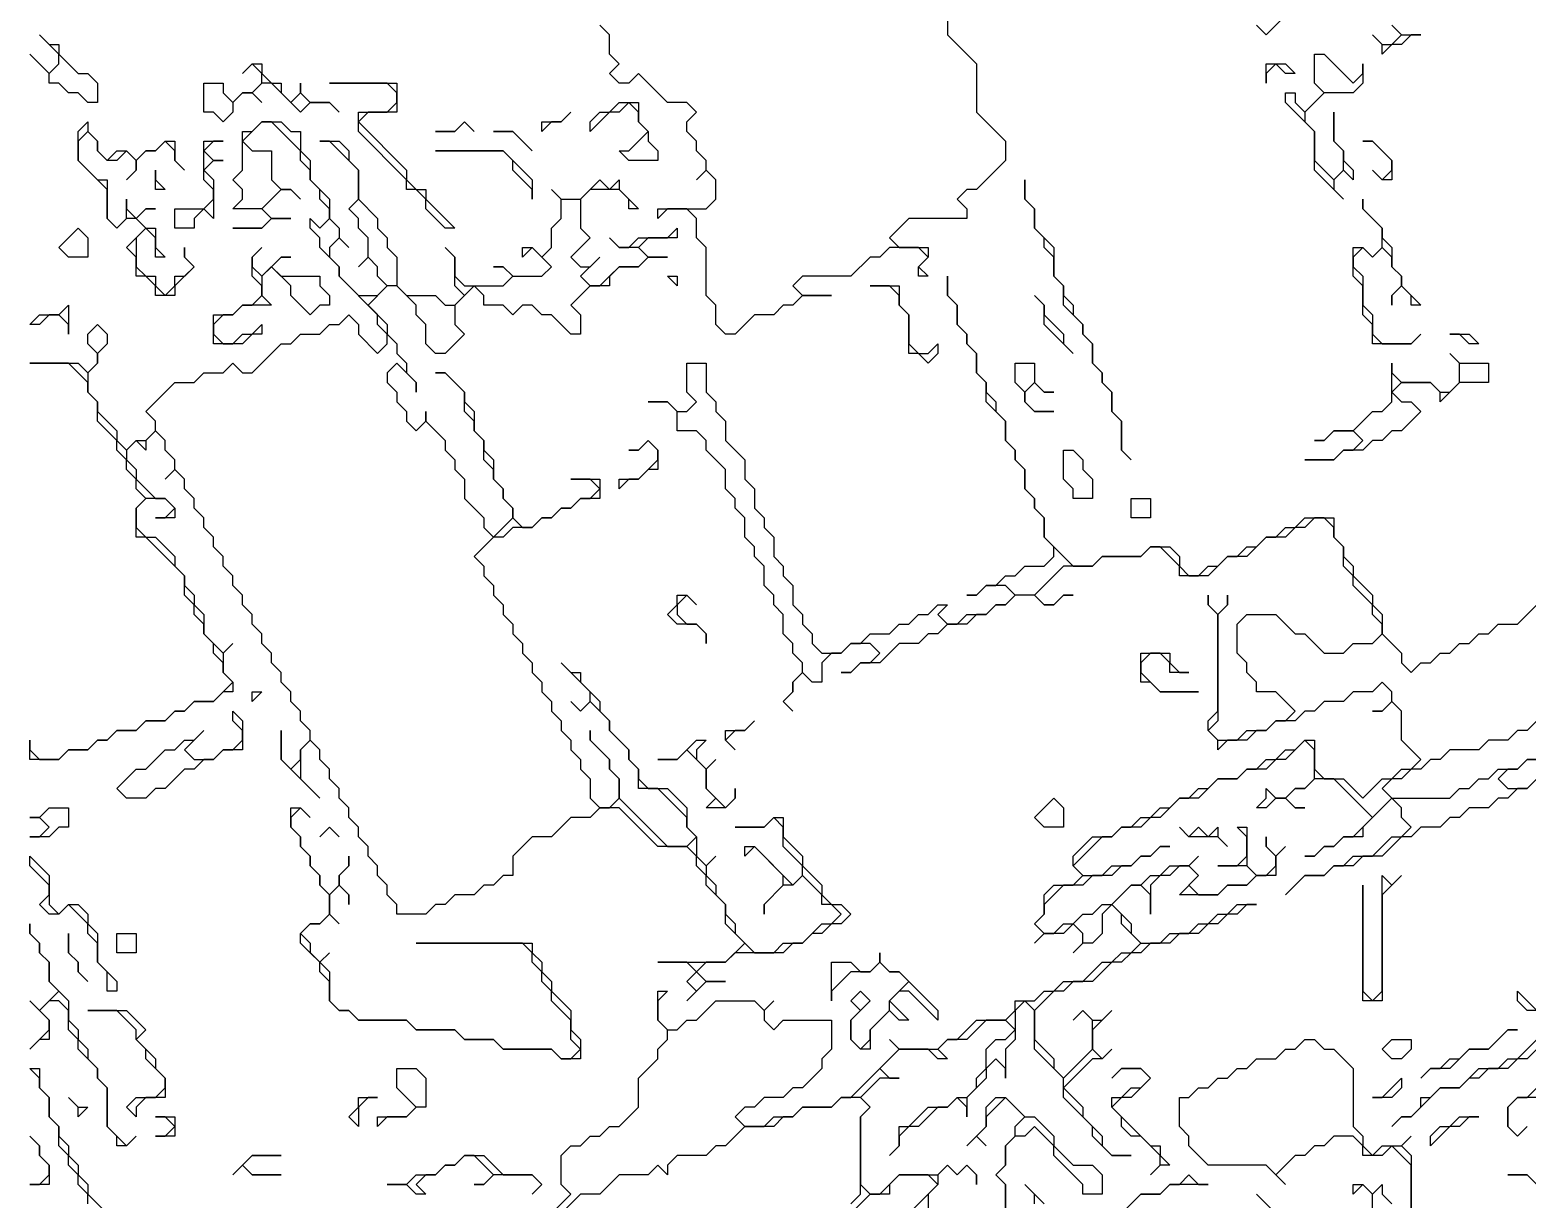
# Model space of a CAD drawing. Header units: metres. Extents: x 0 to 96.9, y 0 to 54.3.
# Drawn here: x 0 to 15.5, y 14.45 to 26.55 of the extents above; entities that cross this region are included whole.
import ezdxf

# ---------------------------------------------------------------- set-up
doc = ezdxf.new("R2010")
doc.units = ezdxf.units.M

msp = doc.modelspace()

# ---------------------------------------------------------------- linework, layer by layer
for points in [[(9.5, 26.7), (9.5, 26.5), (9.8, 26.2), (9.8, 25.7), (10.1, 25.4), (10.1, 25.2), (9.8, 24.9), (9.7, 24.9), (9.6, 24.8), (9.7, 24.7), (9.7, 24.6), (9.1, 24.6), (8.9, 24.4), (9, 24.3), (9.3, 24.3), (9.3, 24.2), (9.2, 24.1), (9.3, 24), (9.2, 24), (9.2, 24.1), (9.3, 24.2), (9.2, 24.3), (8.9, 24.3), (8.8, 24.2), (8.7, 24.2), (8.5, 24), (8, 24), (7.9, 23.9), (8, 23.8), (8.3, 23.8), (8, 23.8), (7.9, 23.7), (7.8, 23.7), (7.7, 23.6), (7.5, 23.6), (7.3, 23.4), (7.2, 23.4), (7.1, 23.5), (7.1, 23.7), (7, 23.8), (7, 24.3), (6.9, 24.4), (6.9, 24.6), (6.8, 24.7), (6.6, 24.7), (6.5, 24.6), (6.5, 24.7), (7, 24.7), (7.1, 24.8), (7.1, 25), (7, 25.1), (6.9, 25), (7, 25.1), (7, 25.2), (6.9, 25.3), (6.9, 25.4), (6.8, 25.5), (6.8, 25.6), (6.9, 25.7), (6.8, 25.8), (6.6, 25.8), (6.3, 26.1), (6.2, 26), (6.1, 26), (6, 26.1), (6.1, 26.2), (6, 26.3), (6, 26.5), (5.9, 26.6)], [(13, 26.7), (12.8, 26.5), (12.7, 26.6)], [(5.4, 14.3), (5.6, 14.5), (5.5, 14.6), (5.5, 14.9), (5.6, 15), (5.7, 15), (5.8, 15.1), (5.9, 15.1), (6, 15.2), (6.1, 15.2), (6.3, 15.4), (6.3, 15.7), (6.5, 15.9), (6.5, 16), (6.6, 16.1), (6.6, 16.2), (6.5, 16.3), (6.5, 16.6), (6.6, 16.6), (6.5, 16.5), (6.5, 16.3), (6.6, 16.2), (6.7, 16.2), (6.8, 16.3), (6.9, 16.3), (7.1, 16.5), (7.5, 16.5), (7.6, 16.4), (7.7, 16.5), (7.6, 16.4), (7.6, 16.3), (7.7, 16.2), (7.8, 16.3), (8.3, 16.3), (8.3, 16), (8.2, 15.9), (8.2, 15.8), (8, 15.6), (7.9, 15.6), (7.8, 15.5), (7.6, 15.5), (7.5, 15.4), (7.4, 15.4), (7.3, 15.3), (7.4, 15.2), (7.6, 15.2), (7.7, 15.3), (7.9, 15.3), (8, 15.4), (8.3, 15.4), (8.4, 15.5), (8.5, 15.5), (9, 16), (8.9, 16.1), (9, 16), (9.4, 16), (9.5, 16.1), (9.6, 16.1), (9.8, 16.3), (10.1, 16.3), (10.2, 16.4), (10.2, 16.5), (10.4, 16.5), (10.5, 16.6), (10.6, 16.6), (10.7, 16.7), (10.9, 16.7), (11.1, 16.9), (11.2, 16.9), (11.3, 17), (11.4, 17), (11.5, 17.1), (11.3, 17.3), (11.3, 17.4), (11.2, 17.5), (11.1, 17.4), (11.1, 17.2), (11, 17.1), (10.9, 17.1), (10.8, 17), (10.9, 17.1), (10.9, 17.2), (10.8, 17.3), (10.7, 17.2), (10.5, 17.2), (10.4, 17.1), (10.5, 17.2), (10.4, 17.3), (10.5, 17.4), (10.5, 17.6), (10.6, 17.7), (10.8, 17.7), (10.9, 17.8), (10.8, 17.9), (10.8, 18), (11, 18.2), (11.2, 18.2), (11.3, 18.3), (11.4, 18.3), (11.5, 18.4), (11.6, 18.4), (11.7, 18.5), (11.8, 18.5), (11.9, 18.6), (12, 18.6), (12.1, 18.7), (12.2, 18.7), (12.3, 18.8), (12.5, 18.8), (12.6, 18.9), (12.7, 18.9), (12.8, 19), (12.9, 19), (13, 19.1), (13.1, 19.1), (13.2, 19.2), (13.3, 19.2), (13.3, 18.9), (13.4, 18.8), (13.6, 18.8), (13.8, 18.6), (14, 18.8), (14.1, 18.8), (14.2, 18.9), (14.3, 18.9), (14.4, 19), (14.2, 19.2), (14.2, 19.5), (14.1, 19.6), (14, 19.5), (13.9, 19.5), (14, 19.5), (14.1, 19.6), (14.1, 19.7), (14, 19.8), (13.9, 19.7), (13.7, 19.7), (13.6, 19.6), (13.4, 19.6), (13.3, 19.5), (13.2, 19.5), (13.1, 19.4), (12.9, 19.4), (12.8, 19.3), (12.7, 19.3), (12.6, 19.2), (12.4, 19.2), (12.3, 19.1), (12.3, 19.2), (12.2, 19.3), (12.2, 19.4), (12.3, 19.5), (12.3, 20.5), (12.2, 20.6), (12.2, 20.7), (12.2, 20.6), (12.3, 20.5), (12.4, 20.6), (12.4, 20.7), (12.4, 20.6), (12.3, 20.5), (12.3, 19.4), (12.2, 19.3), (12.3, 19.2), (12.5, 19.2), (12.6, 19.3), (12.8, 19.3), (12.9, 19.4), (13, 19.4), (13.1, 19.5), (12.9, 19.7), (12.7, 19.7), (12.7, 19.8), (12.6, 19.9), (12.6, 20), (12.5, 20.1), (12.5, 20.4), (12.6, 20.5), (12.9, 20.5), (13.1, 20.3), (13.2, 20.3), (13.4, 20.1), (13.6, 20.1), (13.7, 20.2), (13.9, 20.2), (14, 20.3), (14, 20.4), (13.9, 20.5), (13.9, 20.6), (13.7, 20.8), (13.7, 20.9), (13.6, 21), (13.6, 21.2), (13.5, 21.3), (13.5, 21.4), (13.4, 21.5), (13.3, 21.5), (13.2, 21.4), (13.1, 21.4), (13, 21.3), (12.8, 21.3), (12.6, 21.1), (12.4, 21.1), (12.2, 20.9), (11.9, 20.9), (11.9, 21), (11.7, 21.2), (11.6, 21.2), (11.5, 21.1), (11.1, 21.1), (11, 21), (10.7, 21), (10.4, 20.7), (10.5, 20.6), (10.6, 20.6), (10.7, 20.7), (10.8, 20.7), (10.7, 20.7), (10.6, 20.6), (10.5, 20.6), (10.4, 20.7), (10.2, 20.7), (10.1, 20.6), (10, 20.6), (9.9, 20.5), (9.8, 20.5), (9.7, 20.4), (9.5, 20.4), (9.4, 20.3), (9.3, 20.3), (9.2, 20.2), (9, 20.2), (8.8, 20), (8.6, 20), (8.5, 19.9), (8.4, 19.9), (8.5, 19.9), (8.6, 20), (8.7, 20), (8.8, 20.1), (8.7, 20.2), (8.5, 20.2), (8.4, 20.1), (8.3, 20.1), (8.2, 20), (8.2, 19.8), (8.1, 19.8), (8, 19.9), (7.9, 19.8), (7.9, 19.7), (7.8, 19.6), (7.9, 19.5), (7.8, 19.6), (7.9, 19.7), (7.9, 19.8), (8, 19.9), (8, 20), (7.9, 20.1), (7.9, 20.2), (7.8, 20.3), (7.8, 20.5), (7.7, 20.6), (7.7, 20.7), (7.6, 20.8), (7.6, 21), (7.5, 21.1), (7.5, 21.2), (7.4, 21.3), (7.4, 21.5), (7.3, 21.6), (7.3, 21.7), (7.2, 21.8), (7.2, 22), (7, 22.2), (7, 22.3), (6.9, 22.4), (6.7, 22.4), (6.7, 22.6), (6.6, 22.7), (6.4, 22.7), (6.6, 22.7), (6.7, 22.6), (6.8, 22.6), (6.9, 22.7), (6.8, 22.8), (6.8, 23.1), (7, 23.1), (7, 22.8), (7.1, 22.7), (7.1, 22.6), (7.2, 22.5), (7.2, 22.3), (7.4, 22.1), (7.4, 21.9), (7.5, 21.8), (7.5, 21.6), (7.6, 21.5), (7.6, 21.4), (7.7, 21.3), (7.7, 21.1), (7.8, 21), (7.8, 20.9), (7.9, 20.8), (7.9, 20.6), (8, 20.5), (8, 20.4), (8.1, 20.3), (8.1, 20.2), (8.2, 20.1), (8.4, 20.1), (8.5, 20.2), (8.6, 20.2), (8.7, 20.3), (8.9, 20.3), (9, 20.4), (9.1, 20.4), (9.2, 20.5), (9.3, 20.5), (9.4, 20.6), (9.5, 20.6), (9.4, 20.5), (9.5, 20.4), (9.6, 20.4), (9.7, 20.5), (9.9, 20.5), (10, 20.6), (10.1, 20.6), (10.2, 20.7), (10.1, 20.8), (9.9, 20.8), (9.8, 20.7), (9.7, 20.7), (9.8, 20.7), (9.9, 20.8), (10, 20.8), (10.1, 20.9), (10.2, 20.9), (10.3, 21), (10.5, 21), (10.6, 21.1), (10.6, 21.2), (10.5, 21.3), (10.5, 21.5), (10.4, 21.6), (10.4, 21.7), (10.3, 21.8), (10.3, 22), (10.2, 22.1), (10.2, 22.2), (10.1, 22.3), (10.1, 22.5), (9.9, 22.7), (9.9, 22.9), (9.8, 23), (9.8, 23.2), (9.7, 23.3), (9.7, 23.4), (9.6, 23.5), (9.6, 23.7), (9.5, 23.8), (9.5, 24), (9.5, 23.8), (9.6, 23.7), (9.6, 23.5), (9.7, 23.4), (9.7, 23.3), (9.8, 23.2), (9.8, 23), (9.9, 22.9), (9.9, 22.8), (10, 22.7), (10, 22.6), (10.1, 22.5), (10.1, 22.3), (10.2, 22.2), (10.2, 22.1), (10.3, 22), (10.3, 21.8), (10.4, 21.7), (10.4, 21.6), (10.5, 21.5), (10.5, 21.3), (10.8, 21), (11, 21), (11.1, 21.1), (11.5, 21.1), (11.6, 21.2), (11.8, 21.2), (11.9, 21.1), (11.9, 21), (12, 20.9), (12.1, 20.9), (12.2, 21), (12.3, 21), (12.4, 21.1), (12.5, 21.1), (12.6, 21.2), (12.7, 21.2), (12.8, 21.3), (12.9, 21.3), (13, 21.4), (13.1, 21.4), (13.2, 21.5), (13.5, 21.5), (13.5, 21.3), (13.6, 21.2), (13.6, 21.1), (13.7, 21), (13.7, 20.9), (13.9, 20.7), (13.9, 20.6), (14, 20.5), (14, 20.3), (14.2, 20.1), (14.2, 20), (14.3, 19.9), (14.4, 20), (14.5, 20), (14.6, 20.1), (14.7, 20.1), (14.8, 20.2), (14.9, 20.2), (15, 20.3), (15.1, 20.3), (15.2, 20.4), (15.4, 20.4), (15.6, 20.6)], [(15.6, 19.4), (15.5, 19.3), (15.4, 19.3), (15.3, 19.2), (15.1, 19.2), (15, 19.1), (14.7, 19.1), (14.6, 19), (14.5, 19), (14.4, 18.9), (14.3, 18.9), (14.2, 18.8), (14.1, 18.8), (14, 18.7), (14.1, 18.6), (14.7, 18.6), (14.8, 18.7), (14.9, 18.7), (15, 18.8), (15.1, 18.8), (15.2, 18.9), (15.4, 18.9), (15.5, 19), (15.6, 19)], [(15.6, 18.8), (15.5, 18.7), (15.4, 18.7), (15.3, 18.6), (15.2, 18.6), (15.1, 18.5), (14.9, 18.5), (14.8, 18.4), (14.7, 18.4), (14.6, 18.3), (14.4, 18.3), (14.3, 18.2), (14.2, 18.2), (14, 18), (13.8, 18), (13.7, 17.9), (13.5, 17.9), (13.4, 17.8), (13.2, 17.8), (13, 17.6), (13.2, 17.8), (13.4, 17.8), (13.5, 17.9), (13.6, 17.9), (13.7, 18), (13.9, 18), (14.1, 18.2), (14.2, 18.2), (14.3, 18.3), (14.2, 18.4), (14.2, 18.5), (14.1, 18.6), (13.8, 18.3), (13.8, 18.2), (13.6, 18.2), (13.5, 18.1), (13.4, 18.1), (13.3, 18), (13.2, 18), (13.3, 18), (13.4, 18.1), (13.5, 18.1), (13.6, 18.2), (13.7, 18.2), (13.9, 18.4), (13.5, 18.8), (13.3, 18.8), (13.2, 18.7), (13.1, 18.7), (13, 18.6), (13.1, 18.5), (13.2, 18.5), (13.1, 18.5), (13, 18.6), (12.9, 18.6), (12.8, 18.5), (12.7, 18.5), (12.8, 18.6), (12.8, 18.7), (12.9, 18.6), (13, 18.6), (13.1, 18.7), (13.2, 18.7), (13.3, 18.8), (13.3, 19.1), (13.2, 19.2), (13, 19), (12.9, 19), (12.8, 18.9), (12.6, 18.9), (12.5, 18.8), (12.3, 18.8), (12.1, 18.6), (11.9, 18.6), (11.7, 18.4), (11.6, 18.4), (11.5, 18.3), (11.3, 18.3), (11.2, 18.2), (11.1, 18.2), (10.8, 17.9), (10.9, 17.8), (11.1, 17.8), (11.2, 17.9), (11.4, 17.9), (11.5, 18), (11.6, 18), (11.7, 18.1), (11.8, 18.1), (11.7, 18.1), (11.6, 18), (11.5, 18), (11.4, 17.9), (11.3, 17.9), (11.2, 17.8), (11, 17.8), (10.9, 17.7), (10.7, 17.7), (10.5, 17.5), (10.5, 17.4), (10.4, 17.3), (10.5, 17.2), (10.6, 17.2), (10.7, 17.3), (10.8, 17.3), (10.9, 17.4), (11, 17.4), (11.1, 17.5), (11.2, 17.5), (11.4, 17.7), (11.5, 17.7), (11.6, 17.8), (11.7, 17.8), (11.8, 17.9), (12, 17.9), (12.1, 18), (12, 17.9), (12.1, 17.8), (12, 17.7), (12.1, 17.6), (12.3, 17.6), (12.4, 17.7), (12.6, 17.7), (12.7, 17.8), (12.6, 17.9), (12.3, 17.9), (12.5, 17.9), (12.6, 18), (12.6, 18.2), (12.5, 18.3), (12.6, 18.3), (12.6, 17.9), (12.7, 17.8), (12.8, 17.8), (12.9, 17.9), (12.9, 18), (12.8, 18.1), (12.8, 18.2), (12.8, 18.1), (12.9, 18), (13, 18.1), (12.9, 18), (12.9, 17.8), (12.7, 17.8), (12.6, 17.7), (12.4, 17.7), (12.3, 17.6), (11.9, 17.6), (12.1, 17.8), (12, 17.9), (11.9, 17.9), (11.8, 17.8), (11.7, 17.8), (11.6, 17.7), (11.6, 17.4), (11.6, 17.6), (11.5, 17.7), (11.4, 17.7), (11.2, 17.5), (11.4, 17.3), (11.4, 17.2), (11.5, 17.1), (11.7, 17.1), (11.8, 17.2), (12, 17.2), (12.1, 17.3), (12.2, 17.3), (12.3, 17.4), (12.4, 17.4), (12.5, 17.5), (12.7, 17.5), (12.6, 17.5), (12.5, 17.4), (12.4, 17.4), (12.3, 17.3), (12.2, 17.3), (12.1, 17.2), (11.9, 17.2), (11.8, 17.1), (11.6, 17.1), (11.5, 17), (11.4, 17), (11.3, 16.9), (11.2, 16.9), (11, 16.7), (10.8, 16.7), (10.7, 16.6), (10.6, 16.6), (10.4, 16.4), (10.4, 16.1), (10.6, 15.9), (10.6, 15.8), (10.7, 15.7), (11, 16), (11, 16.3), (10.9, 16.4), (10.8, 16.3), (10.9, 16.4), (11, 16.3), (11.1, 16.3), (11.2, 16.4), (11, 16.2), (11, 16), (11.1, 15.9), (11.2, 16), (11.1, 15.9), (11, 15.9), (10.7, 15.6), (10.9, 15.4), (10.9, 15.3), (11.1, 15.1), (11.1, 15), (11.2, 14.9), (11.4, 14.9), (11.2, 14.9), (11, 15.1), (11, 15.2), (10.7, 15.5), (10.7, 15.7), (10.4, 16), (10.4, 16.4), (10.3, 16.5), (10.2, 16.4), (10.2, 16.1), (10.1, 16), (10.1, 15.7), (10.1, 15.8), (10, 15.9), (9.9, 15.8), (9.9, 15.7), (9.7, 15.5), (9.7, 15.3), (9.7, 15.4), (9.6, 15.5), (9.5, 15.4), (9.4, 15.4), (9.2, 15.2), (9.1, 15.2), (9, 15.1), (9, 15), (8.9, 14.9), (9, 15), (9, 15.2), (9.1, 15.2), (9.3, 15.4), (9.5, 15.4), (9.6, 15.5), (9.7, 15.5), (9.8, 15.6), (9.8, 15.7), (9.9, 15.8), (9.9, 16), (10, 16.1), (10.1, 16.1), (10.2, 16.2), (10.1, 16.3), (9.9, 16.3), (9.7, 16.1), (9.5, 16.1), (9.4, 16), (9.5, 15.9), (9.4, 15.9), (9.3, 16), (9, 16), (8.8, 15.8), (8.9, 15.7), (9, 15.7), (8.8, 15.7), (8.6, 15.5), (8.7, 15.4), (8.6, 15.3), (8.6, 14.6), (8.7, 14.5), (8.8, 14.5), (9, 14.7), (9.4, 14.7), (9.5, 14.8), (9.6, 14.7), (9.7, 14.8), (9.8, 14.7), (9.8, 14.6), (9.8, 14.7), (9.7, 14.8), (9.6, 14.7), (9.5, 14.8), (9.4, 14.7), (9.4, 14.6), (9.3, 14.5), (9.3, 14.3)], [(15.6, 19), (15.5, 19), (15.4, 18.9), (15.3, 18.9), (15.2, 18.8), (15.3, 18.7), (15.5, 18.7), (15.6, 18.8)], [(15.6, 16.4), (15.5, 16.4), (15.4, 16.5), (15.4, 16.6), (15.7, 16.3)], [(14.3, 14.3), (14.3, 14.8), (14.1, 15), (14, 14.9), (13.8, 14.9), (13.8, 15), (13.7, 15.1), (13.5, 15.1), (13.4, 15), (13.3, 15), (13.2, 14.9), (13.1, 14.9), (12.9, 14.7), (13, 14.6), (12.8, 14.8), (12.2, 14.8), (12, 15), (12, 15.1), (11.9, 15.2), (11.9, 15.5), (12, 15.5), (12.1, 15.6), (12.2, 15.6), (12.3, 15.7), (12.4, 15.7), (12.5, 15.8), (12.6, 15.8), (12.7, 15.9), (12.9, 15.9), (13, 16), (13.1, 16), (13.2, 16.1), (13.3, 16.1), (13.4, 16), (13.5, 16), (13.7, 15.8), (13.7, 15.2), (13.8, 15.1), (13.8, 15), (13.9, 14.9), (14, 15), (14.2, 15), (14.3, 15.1), (14.2, 15), (14.3, 14.9), (14.3, 14.3)], [(15.6, 16), (15.5, 15.9), (15.4, 15.9), (15.3, 15.8), (15.1, 15.8), (15, 15.7), (14.9, 15.7), (14.8, 15.6), (14.6, 15.6), (14.3, 15.3), (14.2, 15.3), (14.1, 15.2), (14.2, 15.3), (14.3, 15.3), (14.4, 15.4), (14.4, 15.5), (14.5, 15.5), (14.6, 15.6), (14.8, 15.6), (15, 15.8), (15.2, 15.8), (15.3, 15.9), (15.4, 15.9), (15.6, 16.1)], [(0.6, 14.4), (0.6, 14.5), (0.5, 14.6), (0.5, 14.7), (0.4, 14.8), (0.4, 14.9), (0.3, 15), (0.3, 15.2), (0.2, 15.3), (0.2, 15.5), (0.1, 15.6), (0.1, 15.7), (0, 15.8), (0.1, 15.8), (0.1, 15.6), (0.2, 15.5), (0.2, 15.3), (0.3, 15.2), (0.3, 15.1), (0.4, 15), (0.4, 14.9), (0.5, 14.8), (0.5, 14.7), (0.6, 14.6), (0.6, 14.5), (0.8, 14.3)], [(8.5, 14.4), (8.6, 14.5), (8.6, 15.3), (8.7, 15.4), (8.6, 15.5), (8.4, 15.5), (8.3, 15.4), (8, 15.4), (7.9, 15.3), (7.8, 15.3), (7.7, 15.2), (7.4, 15.2), (7.2, 15), (7.1, 15), (7, 14.9), (6.7, 14.9), (6.6, 14.8), (6.6, 14.7), (6.5, 14.8), (6.4, 14.7), (6.1, 14.7), (5.9, 14.5), (5.7, 14.5), (5.5, 14.3)], [(10.1, 14.1), (10.1, 14.6), (10, 14.7), (10.1, 14.8), (10.1, 15), (10.2, 15.1), (10.2, 15.2), (10.3, 15.3), (10.1, 15.5), (9.9, 15.3), (9.9, 15.2), (9.8, 15.1), (9.9, 15), (9.8, 15.1), (9.7, 15), (9.9, 15.2), (9.9, 15.4), (10, 15.5), (10.1, 15.5), (10.3, 15.3), (10.4, 15.3), (10.6, 15.1), (10.6, 15), (10.8, 14.8), (11, 14.8), (11.1, 14.7), (11.1, 14.5), (10.9, 14.5), (10.9, 14.6), (10.6, 14.9), (10.6, 15), (10.4, 15.2), (10.3, 15.1), (10.2, 15.1), (10.1, 15), (10.1, 14.8), (10, 14.7), (10.1, 14.6), (10.1, 14.1)], [(15.6, 15.5), (15.4, 15.5), (15.3, 15.4), (15.3, 15.2), (15.4, 15.1), (15.5, 15.2), (15.4, 15.1), (15.3, 15.2), (15.3, 15.4), (15.4, 15.5), (15.5, 15.5), (15.6, 15.6)], [(9.1, 14.3), (9.4, 14.6), (9.3, 14.7), (9, 14.7), (8.9, 14.6), (8.9, 14.5), (8.7, 14.5), (8.5, 14.3)], [(10.4, 14.4), (10.4, 14.5), (10.3, 14.6), (10.5, 14.4)], [(11.4, 14.4), (11.5, 14.5), (11.7, 14.5), (11.8, 14.6), (11.9, 14.6), (12, 14.7), (12.1, 14.6), (12.2, 14.6), (11.8, 14.6), (11.7, 14.5), (11.5, 14.5), (11.2, 14.2)], [(13.9, 14.1), (13.9, 14.5), (13.8, 14.6), (13.7, 14.5), (13.7, 14.6), (13.8, 14.6), (13.9, 14.5), (14, 14.6), (14, 14.5), (14.1, 14.4)], [(15.6, 14.6), (15.5, 14.7), (15.3, 14.7), (15.5, 14.7), (15.6, 14.6)], [(12.8, 14.4), (12.7, 14.5), (12.9, 14.3)]]:
    msp.add_lwpolyline(points)
for points in [[(14, 26.3), (14, 26.4), (13.9, 26.5), (14, 26.4), (14.1, 26.4), (14.2, 26.5), (14.1, 26.6), (14.2, 26.5), (14.4, 26.5), (14.3, 26.5), (14.2, 26.4), (14.1, 26.4)], [(0.6, 25.8), (0.5, 25.9), (0.4, 25.9), (0.3, 26), (0.2, 26), (0.2, 26.1), (0, 26.3), (0.2, 26.1), (0.3, 26.2), (0.3, 26.3), (0.1, 26.5), (0.2, 26.4), (0.3, 26.4), (0.3, 26.3), (0.5, 26.1), (0.6, 26.1), (0.7, 26), (0.7, 25.8)], [(2, 25.6), (1.9, 25.7), (1.8, 25.7), (1.8, 26), (2, 26), (2, 25.9), (2.1, 25.8), (2.2, 25.9), (2.3, 25.9), (2.4, 26), (2.4, 26.1), (2.3, 26.2), (2.2, 26.1), (2.3, 26.2), (2.4, 26.2), (2.4, 26.1), (2.5, 26), (2.6, 26), (2.6, 25.9), (2.7, 25.8), (2.8, 25.9), (2.8, 26), (2.8, 25.9), (2.9, 25.8), (3.1, 25.8), (3.2, 25.7), (3.1, 25.8), (2.9, 25.8), (2.8, 25.7), (2.5, 26), (2.4, 26), (2.3, 25.9), (2.4, 25.8), (2.3, 25.9), (2.2, 25.9), (2.1, 25.8), (2.1, 25.7)], [(12.8, 26), (12.8, 26.2), (13, 26.2), (13.1, 26.1), (13, 26.1), (12.9, 26.2), (12.8, 26.1)], [(13.6, 24.8), (13.3, 25.1), (13.3, 25.5), (13, 25.8), (13, 25.9), (13.1, 25.9), (13.1, 25.8), (13.2, 25.7), (13.4, 25.9), (13.3, 26), (13.3, 26.3), (13.4, 26.3), (13.7, 26), (13.8, 26.1), (13.8, 26.2), (13.8, 26), (13.7, 25.9), (13.4, 25.9), (13.2, 25.7), (13.2, 25.6), (13.3, 25.5), (13.3, 25.2), (13.5, 25), (13.6, 25.1), (13.6, 25.3), (13.5, 25.4), (13.5, 25.7), (13.5, 25.4), (13.6, 25.3), (13.6, 25.2), (13.7, 25.1), (13.7, 25), (13.6, 25.1), (13.5, 25), (13.5, 24.9)], [(4.3, 24.5), (4.1, 24.7), (4.1, 24.8), (4, 24.9), (3.9, 24.9), (3.9, 25), (3.4, 25.5), (3.4, 25.7), (3.7, 25.7), (3.8, 25.8), (3.8, 25.9), (3.7, 26), (3.1, 26), (3.8, 26), (3.8, 25.7), (3.5, 25.7), (3.4, 25.6), (3.9, 25.1), (3.9, 25), (4, 24.9), (4.1, 24.9), (4.1, 24.8), (4.4, 24.5)], [(6.2, 25.2), (6.1, 25.3), (6.2, 25.3), (6.4, 25.5), (6.3, 25.6), (6.3, 25.7), (6.2, 25.8), (6.1, 25.7), (6, 25.7), (5.8, 25.5), (5.8, 25.6), (5.9, 25.7), (6, 25.7), (6.1, 25.8), (6.3, 25.8), (6.3, 25.6), (6.4, 25.5), (6.4, 25.4), (6.5, 25.3), (6.5, 25.2)], [(6.8, 16.5), (6.9, 16.6), (6.8, 16.7), (6.9, 16.8), (6.8, 16.9), (6.5, 16.9), (7.2, 16.9), (7.4, 17.1), (7.2, 17.3), (7.2, 17.5), (7, 17.7), (7, 17.8), (6.9, 17.9), (6.9, 18), (6.8, 18.1), (6.5, 18.1), (6.1, 18.5), (5.9, 18.5), (5.8, 18.4), (5.6, 18.4), (5.4, 18.2), (5.2, 18.2), (5, 18), (5, 17.8), (4.9, 17.8), (4.8, 17.7), (4.7, 17.7), (4.6, 17.6), (4.4, 17.6), (4.3, 17.5), (4.2, 17.5), (4.1, 17.4), (3.8, 17.4), (3.8, 17.5), (3.7, 17.6), (3.7, 17.7), (3.6, 17.8), (3.6, 17.9), (3.5, 18), (3.5, 18.1), (3.4, 18.2), (3.4, 18.3), (3.3, 18.4), (3.3, 18.5), (3.2, 18.6), (3.2, 18.7), (3.1, 18.8), (3.1, 18.9), (3, 19), (3, 19.1), (2.9, 19.2), (2.8, 19.1), (2.8, 18.8), (3, 18.6), (2.6, 19), (2.6, 19.3), (2.6, 19), (2.7, 18.9), (2.8, 19), (2.8, 19.1), (2.9, 19.2), (2.9, 19.3), (2.8, 19.4), (2.8, 19.5), (2.7, 19.6), (2.7, 19.7), (2.6, 19.8), (2.6, 19.9), (2.5, 20), (2.5, 20.1), (2.4, 20.2), (2.4, 20.3), (2.3, 20.4), (2.3, 20.5), (2.2, 20.6), (2.2, 20.7), (2.1, 20.8), (2.1, 20.9), (2, 21), (2, 21.1), (1.9, 21.2), (1.9, 21.3), (1.8, 21.4), (1.8, 21.5), (1.7, 21.6), (1.7, 21.7), (1.6, 21.8), (1.6, 21.9), (1.5, 22), (1.4, 21.9), (1.5, 22), (1.5, 22.1), (1.4, 22.2), (1.4, 22.3), (1.3, 22.4), (1.2, 22.3), (1.2, 22.2), (1.1, 22.3), (1, 22.2), (1, 22.1), (1.1, 22), (1.1, 21.9), (1.3, 21.7), (1.4, 21.7), (1.5, 21.6), (1.5, 21.5), (1.3, 21.5), (1.4, 21.5), (1.5, 21.6), (1.4, 21.7), (1.2, 21.7), (1.1, 21.6), (1.1, 21.4), (1.2, 21.3), (1.3, 21.3), (1.5, 21.1), (1.5, 21), (1.6, 20.9), (1.6, 20.8), (1.7, 20.7), (1.7, 20.6), (1.8, 20.5), (1.8, 20.3), (2, 20.1), (2.1, 20.2), (2, 20.1), (2, 19.9), (2.1, 19.8), (2.1, 19.7), (2, 19.7), (1.9, 19.6), (1.7, 19.6), (1.6, 19.5), (1.5, 19.5), (1.4, 19.4), (1.2, 19.4), (1.1, 19.3), (0.9, 19.3), (0.8, 19.2), (0.7, 19.2), (0.6, 19.1), (0.4, 19.1), (0.3, 19), (0, 19), (0, 19.2), (0, 19.1), (0.1, 19), (0.3, 19), (0.4, 19.1), (0.6, 19.1), (0.7, 19.2), (0.8, 19.2), (0.9, 19.3), (1.1, 19.3), (1.2, 19.4), (1.4, 19.4), (1.5, 19.5), (1.6, 19.5), (1.7, 19.6), (1.9, 19.6), (2.1, 19.8), (2, 19.9), (2, 20), (1.9, 20.1), (1.9, 20.2), (1.8, 20.3), (1.8, 20.4), (1.7, 20.5), (1.7, 20.6), (1.6, 20.7), (1.6, 20.9), (1.2, 21.3), (1.1, 21.3), (1.1, 21.6), (1.2, 21.7), (1.1, 21.8), (1.1, 21.9), (1, 22), (1, 22.1), (0.9, 22.2), (0.9, 22.3), (0.7, 22.5), (0.7, 22.7), (0.6, 22.8), (0.6, 22.9), (0.4, 23.1), (0, 23.1), (0.5, 23.1), (0.6, 23), (0.7, 23.1), (0.7, 23.2), (0.6, 23.3), (0.6, 23.4), (0.7, 23.5), (0.8, 23.4), (0.8, 23.3), (0.7, 23.2), (0.7, 23.1), (0.6, 23), (0.6, 22.8), (0.7, 22.7), (0.7, 22.6), (0.9, 22.4), (0.9, 22.3), (1, 22.2), (1.1, 22.3), (1.2, 22.3), (1.3, 22.4), (1.3, 22.5), (1.2, 22.6), (1.5, 22.9), (1.7, 22.9), (1.8, 23), (2, 23), (2.1, 23.1), (2.2, 23), (2.3, 23), (2.6, 23.3), (2.7, 23.3), (2.8, 23.4), (3, 23.4), (3.1, 23.5), (3.2, 23.5), (3.3, 23.6), (3.4, 23.5), (3.4, 23.4), (3.6, 23.2), (3.7, 23.3), (3.7, 23.4), (3.6, 23.5), (3.6, 23.6), (3.2, 24), (3.2, 24.1), (3, 24.3), (3, 24.4), (2.9, 24.5), (2.9, 24.6), (3, 24.5), (3.1, 24.6), (3.1, 24.7), (3, 24.8), (3, 24.9), (2.9, 25), (2.9, 25.1), (2.8, 25.2), (2.8, 25.3), (2.5, 25.6), (2.4, 25.6), (2.2, 25.4), (2.3, 25.3), (2.5, 25.3), (2.5, 25), (2.6, 24.9), (2.7, 24.9), (2.8, 24.8), (2.7, 24.9), (2.6, 24.9), (2.4, 24.7), (2.5, 24.6), (2.7, 24.6), (2.5, 24.6), (2.4, 24.5), (2.1, 24.5), (2.4, 24.5), (2.5, 24.6), (2.4, 24.7), (2.1, 24.7), (2.2, 24.8), (2.2, 24.9), (2.1, 25), (2.2, 25.1), (2.2, 25.5), (2.3, 25.5), (2.4, 25.6), (2.6, 25.6), (2.7, 25.5), (2.8, 25.5), (2.8, 25.3), (2.9, 25.2), (2.9, 25), (3.1, 24.8), (3.1, 24.6), (3.2, 24.5), (3.2, 24.4), (3.3, 24.3), (3.2, 24.4), (3.1, 24.3), (3.1, 24.2), (3.2, 24.1), (3.2, 24), (3.4, 23.8), (3.6, 23.8), (3.7, 23.9), (3.6, 24), (3.6, 24.1), (3.5, 24.2), (3.4, 24.1), (3.5, 24.2), (3.5, 24.4), (3.4, 24.5), (3.4, 24.6), (3.3, 24.7), (3.4, 24.8), (3.4, 25.1), (3.1, 25.4), (3, 25.4), (3.2, 25.4), (3.3, 25.3), (3.3, 25.2), (3.4, 25.1), (3.4, 24.8), (3.6, 24.6), (3.6, 24.5), (3.7, 24.4), (3.7, 24.3), (3.8, 24.2), (3.8, 23.9), (3.9, 23.8), (4.2, 23.8), (4.3, 23.7), (4.4, 23.7), (4.5, 23.8), (4.4, 23.9), (4.4, 24.2), (4.3, 24.3), (4.4, 24.2), (4.4, 24), (4.5, 23.9), (4.9, 23.9), (5, 24), (4.9, 24.1), (4.8, 24.1), (4.9, 24.1), (5, 24), (5.3, 24), (5.4, 24.1), (5.2, 24.3), (5.1, 24.2), (5.1, 24.3), (5.2, 24.3), (5.3, 24.2), (5.4, 24.3), (5.4, 24.5), (5.5, 24.6), (5.5, 24.8), (5.4, 24.9), (5.5, 24.8), (5.7, 24.8), (5.9, 25), (6, 24.9), (6.1, 25), (6.1, 24.9), (6.3, 24.7), (6.2, 24.7), (6.2, 24.8), (6.1, 24.9), (5.8, 24.9), (5.7, 24.8), (5.7, 24.5), (5.8, 24.4), (5.6, 24.2), (5.7, 24.1), (5.8, 24.1), (5.9, 24.2), (5.7, 24), (5.8, 23.9), (5.9, 23.9), (6.1, 24.1), (6.3, 24.1), (6.4, 24.2), (6.3, 24.3), (6.1, 24.3), (6, 24.4), (6.1, 24.3), (6.2, 24.3), (6.3, 24.4), (6.6, 24.4), (6.7, 24.5), (6.7, 24.4), (6.4, 24.4), (6.3, 24.3), (6.4, 24.2), (6.6, 24.2), (6.4, 24.2), (6.3, 24.1), (6.1, 24.1), (6, 24), (6, 23.9), (5.8, 23.9), (5.6, 23.7), (5.7, 23.6), (5.7, 23.4), (5.6, 23.4), (5.4, 23.6), (5.3, 23.6), (5.2, 23.7), (5.1, 23.7), (5, 23.6), (4.9, 23.7), (4.7, 23.7), (4.7, 23.8), (4.6, 23.9), (4.4, 23.7), (4.4, 23.5), (4.5, 23.4), (4.3, 23.2), (4.2, 23.2), (4.1, 23.3), (4.1, 23.5), (4, 23.6), (4, 23.7), (3.8, 23.9), (3.7, 23.9), (3.5, 23.7), (3.7, 23.5), (3.7, 23.4), (3.8, 23.3), (3.8, 23.2), (3.9, 23.1), (3.9, 23), (4, 22.9), (4, 22.8), (4, 22.9), (3.8, 23.1), (3.7, 23), (3.7, 22.9), (3.8, 22.8), (3.8, 22.7), (3.9, 22.6), (3.9, 22.5), (4, 22.4), (4.1, 22.5), (4.1, 22.6), (4.1, 22.5), (4.3, 22.3), (4.3, 22.2), (4.4, 22.1), (4.4, 22), (4.5, 21.9), (4.5, 21.7), (4.7, 21.5), (4.7, 21.4), (4.8, 21.3), (5, 21.5), (5, 21.6), (4.9, 21.7), (4.9, 21.8), (4.8, 21.9), (4.8, 22), (4.7, 22.1), (4.7, 22.3), (4.6, 22.4), (4.6, 22.5), (4.5, 22.6), (4.5, 22.8), (4.3, 23), (4.2, 23), (4.3, 23), (4.5, 22.8), (4.5, 22.7), (4.6, 22.6), (4.6, 22.4), (4.7, 22.3), (4.7, 22.2), (4.8, 22.1), (4.8, 21.9), (4.9, 21.8), (4.9, 21.7), (5, 21.6), (5, 21.5), (5.1, 21.4), (5.2, 21.4), (5.3, 21.5), (5.4, 21.5), (5.5, 21.6), (5.6, 21.6), (5.7, 21.7), (5.8, 21.7), (5.9, 21.8), (5.8, 21.9), (5.6, 21.9), (5.9, 21.9), (5.9, 21.7), (5.7, 21.7), (5.6, 21.6), (5.5, 21.6), (5.4, 21.5), (5.3, 21.5), (5.2, 21.4), (5, 21.4), (4.9, 21.3), (4.8, 21.3), (4.6, 21.1), (4.7, 21), (4.7, 20.9), (4.8, 20.8), (4.8, 20.7), (4.9, 20.6), (4.9, 20.5), (5, 20.4), (5, 20.3), (5.1, 20.2), (5.1, 20.1), (5.2, 20), (5.2, 19.9), (5.3, 19.8), (5.3, 19.7), (5.4, 19.6), (5.4, 19.5), (5.5, 19.4), (5.5, 19.3), (5.6, 19.2), (5.6, 19.1), (5.7, 19), (5.7, 18.9), (5.8, 18.8), (5.8, 18.6), (5.9, 18.5), (6, 18.5), (6.1, 18.6), (6.1, 18.8), (6, 18.9), (6, 19), (5.8, 19.2), (5.8, 19.3), (5.8, 19.2), (6, 19), (6, 18.9), (6.1, 18.8), (6.1, 18.6), (6.6, 18.1), (6.8, 18.1), (6.9, 18.2), (6.8, 18.3), (6.8, 18.4), (6.5, 18.7), (6.3, 18.7), (6.3, 18.9), (6.2, 19), (6.2, 19.1), (6, 19.3), (6, 19.4), (5.8, 19.6), (5.7, 19.5), (5.6, 19.6), (5.7, 19.5), (5.8, 19.6), (5.8, 19.7), (5.5, 20), (5.6, 19.9), (5.7, 19.9), (5.7, 19.8), (5.9, 19.6), (5.9, 19.5), (6, 19.4), (6, 19.3), (6.2, 19.1), (6.2, 19), (6.3, 18.9), (6.3, 18.8), (6.4, 18.7), (6.6, 18.7), (6.8, 18.5), (6.8, 18.3), (6.9, 18.2), (6.9, 18), (7, 17.9), (7.1, 18), (7, 17.9), (7, 17.8), (7.1, 17.7), (7.1, 17.6), (7.2, 17.5), (7.2, 17.4), (7.3, 17.3), (7.3, 17.2), (7.5, 17), (7.7, 17), (7.8, 17.1), (8, 17.1), (8.2, 17.3), (8.3, 17.3), (8.4, 17.4), (8.3, 17.5), (8.2, 17.5), (8.2, 17.6), (8, 17.8), (7.9, 17.7), (7.8, 17.7), (7.6, 17.5), (7.6, 17.4), (7.6, 17.5), (7.8, 17.7), (7.8, 17.8), (7.5, 18.1), (7.4, 18), (7.4, 18.1), (7.5, 18.1), (7.9, 17.7), (8, 17.8), (8, 17.9), (7.8, 18.1), (7.8, 18.3), (7.7, 18.4), (7.6, 18.3), (7.3, 18.3), (7.6, 18.3), (7.7, 18.4), (7.8, 18.4), (7.8, 18.2), (8, 18), (8, 17.9), (8.2, 17.7), (8.2, 17.6), (8.3, 17.5), (8.4, 17.5), (8.5, 17.4), (8.4, 17.3), (8.3, 17.3), (8.2, 17.2), (8.1, 17.2), (8, 17.1), (7.9, 17.1), (7.8, 17), (7.3, 17), (7.2, 16.9), (7, 16.9), (6.9, 16.8), (7, 16.7), (7.2, 16.7), (7, 16.7)], [(1.3, 23.8), (1.3, 23.9), (1.2, 24), (1.1, 24), (1.1, 24.2), (1, 24.3), (1.2, 24.5), (1.1, 24.6), (1, 24.6), (0.9, 24.5), (0.8, 24.6), (0.8, 24.9), (0.5, 25.2), (0.5, 25.5), (0.6, 25.6), (0.6, 25.5), (0.7, 25.4), (0.7, 25.3), (0.8, 25.2), (0.9, 25.3), (1, 25.3), (1.1, 25.2), (1.2, 25.3), (1.3, 25.3), (1.4, 25.4), (1.5, 25.4), (1.5, 25.2), (1.6, 25.1), (1.5, 25.2), (1.5, 25.3), (1.4, 25.4), (1.3, 25.3), (1.2, 25.3), (1.1, 25.2), (1.1, 25.1), (1, 25), (1.1, 25.1), (1.1, 25.2), (1, 25.3), (0.9, 25.2), (0.8, 25.2), (0.7, 25.3), (0.7, 25.4), (0.6, 25.5), (0.5, 25.4), (0.5, 25.2), (0.7, 25), (0.8, 25), (0.8, 24.6), (0.9, 24.5), (1, 24.6), (1, 24.8), (1, 24.7), (1.1, 24.6), (1.2, 24.7), (1.3, 24.7), (1.2, 24.7), (1.1, 24.6), (1.2, 24.5), (1.3, 24.5), (1.3, 24.3), (1.4, 24.2), (1.3, 24.2), (1.3, 24.4), (1.2, 24.5), (1.1, 24.4), (1.1, 24.1), (1.2, 24), (1.3, 24), (1.3, 23.9), (1.4, 23.8), (1.5, 23.9), (1.5, 24), (1.6, 24), (1.7, 24.1), (1.6, 24.2), (1.6, 24.3), (1.6, 24.2), (1.7, 24.1), (1.5, 23.9), (1.5, 23.8)], [(4.2, 25.5), (4.4, 25.5), (4.5, 25.6), (4.6, 25.5), (4.5, 25.6), (4.4, 25.5)], [(5.3, 25.5), (5.3, 25.6), (5.5, 25.6), (5.6, 25.7), (5.5, 25.6), (5.4, 25.6)], [(5.2, 25.3), (5, 25.5), (4.8, 25.5), (5, 25.5)], [(1.5, 24.5), (1.5, 24.7), (1.8, 24.7), (1.9, 24.8), (1.9, 24.9), (1.8, 25), (1.8, 25.4), (2, 25.4), (1.9, 25.4), (1.8, 25.3), (1.9, 25.2), (2, 25.2), (1.9, 25.2), (1.8, 25.1), (1.9, 25), (1.9, 24.6), (1.8, 24.7), (1.7, 24.6), (1.7, 24.5)], [(5.2, 24.8), (5.2, 24.9), (5, 25.1), (5, 25.2), (4.9, 25.3), (4.2, 25.3), (4.9, 25.3), (5.2, 25)], [(14, 25), (13.9, 25.1), (14, 25), (14.1, 25.1), (14.1, 25.2), (13.9, 25.4), (13.8, 25.4), (13.9, 25.4), (14.1, 25.2), (14.1, 25)], [(1.3, 24.9), (1.3, 25.1), (1.3, 25), (1.4, 24.9)], [(11.4, 22.1), (11.3, 22.2), (11.3, 22.5), (11.2, 22.6), (11.2, 22.8), (11.1, 22.9), (11.1, 23), (11, 23.1), (11, 23.3), (10.9, 23.4), (10.9, 23.5), (10.7, 23.7), (10.7, 23.9), (10.6, 24), (10.6, 24.2), (10.5, 24.3), (10.5, 24.4), (10.4, 24.5), (10.4, 24.7), (10.3, 24.8), (10.3, 25), (10.3, 24.8), (10.4, 24.7), (10.4, 24.5), (10.6, 24.3), (10.6, 24), (10.7, 23.9), (10.7, 23.8), (10.8, 23.7), (10.8, 23.6), (10.9, 23.5), (10.9, 23.4), (11, 23.3), (11, 23.1), (11.1, 23), (11.1, 22.9), (11.2, 22.8), (11.2, 22.6), (11.3, 22.5), (11.3, 22.2)], [(13.9, 23.3), (13.9, 23.5), (13.8, 23.6), (13.8, 23.9), (13.7, 24), (13.7, 24.3), (13.8, 24.3), (13.9, 24.2), (14, 24.3), (14, 24.5), (13.8, 24.7), (13.8, 24.8), (13.8, 24.7), (14, 24.5), (14, 24.4), (14.1, 24.3), (14.1, 24.1), (14.2, 24), (14.2, 23.9), (14.4, 23.7), (14.3, 23.7), (14.3, 23.8), (14.2, 23.9), (14.1, 23.8), (14.1, 23.7), (14.1, 23.8), (14.2, 23.9), (14.2, 24), (14.1, 24.1), (14.1, 24.2), (14, 24.3), (13.9, 24.2), (13.8, 24.3), (13.7, 24.2), (13.7, 24.1), (13.8, 24), (13.8, 23.7), (13.9, 23.6), (13.9, 23.4), (14, 23.3), (14.3, 23.3), (14.4, 23.4), (14.3, 23.3)], [(0.4, 24.2), (0.3, 24.3), (0.5, 24.5), (0.6, 24.4), (0.6, 24.2)], [(1.9, 23.3), (1.9, 23.6), (2.1, 23.6), (2.2, 23.7), (2.3, 23.7), (2.4, 23.8), (2.4, 23.9), (2.3, 24), (2.3, 24.2), (2.4, 24.3), (2.3, 24.2), (2.3, 24.1), (2.4, 24), (2.6, 24.2), (2.7, 24.2), (2.6, 24.2), (2.5, 24.1), (2.6, 24), (3, 24), (3, 23.9), (3.1, 23.8), (3.1, 23.7), (3, 23.7), (2.9, 23.6), (2.7, 23.8), (2.7, 23.9), (2.5, 24.1), (2.4, 24), (2.4, 23.8), (2.5, 23.7), (2.2, 23.7), (2.1, 23.6), (2, 23.6), (1.9, 23.5), (1.9, 23.4), (2, 23.3), (2.1, 23.3), (2.2, 23.4), (2.3, 23.4), (2.4, 23.5), (2.4, 23.4), (2.3, 23.4), (2.2, 23.3)], [(6.7, 23.9), (6.6, 24), (6.7, 24)], [(9.3, 23.1), (9.2, 23.2), (9.1, 23.2), (9.1, 23.6), (9, 23.7), (9, 23.8), (8.9, 23.9), (8.7, 23.9), (9, 23.9), (9, 23.7), (9.1, 23.6), (9.1, 23.3), (9.2, 23.2), (9.3, 23.2), (9.4, 23.3), (9.4, 23.2)], [(10.8, 23.2), (10.5, 23.5), (10.5, 23.7), (10.4, 23.8), (10.5, 23.7), (10.5, 23.6), (10.7, 23.4), (10.7, 23.3)], [(0.4, 23.4), (0.4, 23.5), (0.3, 23.6), (0.2, 23.6), (0.1, 23.5), (0, 23.5), (0.1, 23.6), (0.3, 23.6), (0.4, 23.7)], [(14.9, 23.3), (14.8, 23.4), (14.7, 23.4), (14.9, 23.4), (15, 23.3)], [(10.4, 22.6), (10.3, 22.7), (10.3, 22.8), (10.2, 22.9), (10.2, 23.1), (10.4, 23.1), (10.4, 22.9), (10.5, 22.8), (10.6, 22.8), (10.5, 22.8), (10.4, 22.9), (10.3, 22.8), (10.3, 22.7), (10.4, 22.6), (10.6, 22.6)], [(13.2, 22.1), (13.5, 22.1), (13.6, 22.2), (13.7, 22.2), (13.8, 22.3), (13.7, 22.4), (13.5, 22.4), (13.4, 22.3), (13.3, 22.3), (13.4, 22.3), (13.5, 22.4), (13.7, 22.4), (13.9, 22.6), (14, 22.6), (14.1, 22.7), (14.1, 23.1), (14.1, 23), (14.2, 22.9), (14.5, 22.9), (14.6, 22.8), (14.7, 22.8), (14.8, 22.9), (14.8, 23.1), (14.7, 23.2), (14.8, 23.1), (15.1, 23.1), (15.1, 22.9), (14.8, 22.9), (14.6, 22.7), (14.6, 22.8), (14.5, 22.9), (14.2, 22.9), (14.1, 22.8), (14.2, 22.7), (14.3, 22.7), (14.4, 22.6), (14.2, 22.4), (14.1, 22.4), (14, 22.3), (13.9, 22.3), (13.8, 22.2), (13.6, 22.2), (13.5, 22.1)], [(6.1, 21.8), (6.1, 21.9), (6.3, 21.9), (6.5, 22.1), (6.5, 22.2), (6.4, 22.3), (6.3, 22.2), (6.2, 22.2), (6.3, 22.2), (6.4, 22.3), (6.5, 22.2), (6.5, 22), (6.4, 22), (6.3, 21.9), (6.2, 21.9)], [(10.8, 21.7), (10.8, 21.8), (10.7, 21.9), (10.7, 22.2), (10.8, 22.2), (10.9, 22.1), (10.9, 22), (11, 21.9), (11, 21.7)], [(11.4, 21.5), (11.4, 21.7), (11.6, 21.7), (11.6, 21.5)], [(7, 20.2), (7, 20.3), (6.9, 20.4), (6.7, 20.4), (6.6, 20.5), (6.7, 20.6), (6.7, 20.7), (6.8, 20.7), (6.9, 20.6), (6.8, 20.7), (6.7, 20.6), (6.7, 20.5), (6.8, 20.4), (6.9, 20.4), (7, 20.3)], [(11.7, 19.7), (11.6, 19.8), (11.5, 19.8), (11.5, 20.1), (11.8, 20.1), (11.8, 20), (11.9, 19.9), (12, 19.9), (11.8, 19.9), (11.8, 20), (11.7, 20.1), (11.6, 20.1), (11.5, 20), (11.5, 19.9), (11.7, 19.7), (12.1, 19.7)], [(2.3, 19.6), (2.3, 19.7), (2.4, 19.7)], [(1, 18.6), (0.9, 18.7), (1.1, 18.9), (1.2, 18.9), (1.4, 19.1), (1.5, 19.1), (1.6, 19.2), (1.7, 19.2), (1.8, 19.3), (1.6, 19.1), (1.7, 19), (1.9, 19), (2, 19.1), (2.1, 19.1), (2.2, 19.2), (2.2, 19.3), (2.1, 19.4), (2.1, 19.5), (2.2, 19.4), (2.2, 19.1), (2, 19.1), (1.9, 19), (1.8, 19), (1.7, 18.9), (1.6, 18.9), (1.4, 18.7), (1.3, 18.7), (1.2, 18.6)], [(7.3, 19.1), (7.2, 19.2), (7.2, 19.3), (7.4, 19.3), (7.5, 19.4), (7.4, 19.3), (7.3, 19.3), (7.2, 19.2)], [(7, 18.5), (7.1, 18.6), (7, 18.7), (7, 18.9), (6.8, 19.1), (6.7, 19), (6.5, 19), (6.7, 19), (6.9, 19.2), (7, 19.2), (6.9, 19.1), (6.9, 19), (7, 18.9), (7.1, 19), (7, 18.9), (7, 18.7), (7.2, 18.5), (7.3, 18.6), (7.3, 18.7), (7.3, 18.6), (7.2, 18.5)], [(10.5, 18.3), (10.4, 18.4), (10.6, 18.6), (10.7, 18.5), (10.7, 18.3)], [(0, 18.2), (0.1, 18.2), (0.2, 18.3), (0.1, 18.4), (0, 18.4), (0.1, 18.4), (0.2, 18.5), (0.4, 18.5), (0.4, 18.3), (0.3, 18.3), (0.2, 18.2)], [(5.5, 15.9), (5.4, 16), (4.9, 16), (4.8, 16.1), (4.5, 16.1), (4.4, 16.2), (4, 16.2), (3.9, 16.3), (3.4, 16.3), (3.3, 16.4), (3.2, 16.4), (3.1, 16.5), (3.1, 16.7), (3, 16.8), (3, 16.9), (2.8, 17.1), (2.8, 17.2), (2.9, 17.3), (3, 17.3), (3.1, 17.4), (3.1, 17.6), (3, 17.7), (3, 17.8), (2.9, 17.9), (2.9, 18), (2.8, 18.1), (2.8, 18.2), (2.7, 18.3), (2.7, 18.5), (2.8, 18.5), (2.9, 18.4), (2.8, 18.5), (2.7, 18.4), (2.7, 18.3), (2.8, 18.2), (2.8, 18.1), (2.9, 18), (2.9, 17.9), (3, 17.8), (3, 17.7), (3.1, 17.6), (3.2, 17.7), (3.2, 17.8), (3.3, 17.9), (3.3, 18), (3.3, 17.9), (3.2, 17.8), (3.2, 17.7), (3.3, 17.6), (3.3, 17.5), (3.3, 17.6), (3.2, 17.7), (3.1, 17.6), (3.1, 17.4), (3.2, 17.3), (3.1, 17.4), (3, 17.3), (2.9, 17.3), (2.8, 17.2), (2.9, 17.1), (2.9, 17), (3, 16.9), (3.1, 17), (3, 16.9), (3.1, 16.8), (3.1, 16.5), (3.2, 16.4), (3.3, 16.4), (3.4, 16.3), (3.9, 16.3), (4, 16.2), (4.4, 16.2), (4.5, 16.1), (4.8, 16.1), (4.9, 16), (5.4, 16), (5.5, 15.9), (5.6, 15.9), (5.7, 16), (5.6, 16.1), (5.6, 16.3), (5.4, 16.5), (5.4, 16.6), (5.3, 16.7), (5.3, 16.8), (5.2, 16.9), (5.2, 17), (5.1, 17.1), (4, 17.1), (5.2, 17.1), (5.2, 17), (5.3, 16.9), (5.3, 16.8), (5.4, 16.7), (5.4, 16.6), (5.6, 16.4), (5.6, 16.2), (5.7, 16.1), (5.7, 15.9)], [(3, 18.2), (3.1, 18.3), (3.2, 18.2), (3.1, 18.3)], [(12.4, 18.1), (12.3, 18.2), (12, 18.2), (11.9, 18.3), (12, 18.2), (12.1, 18.3), (12.2, 18.2), (12.3, 18.3), (12.3, 18.2)], [(0.8, 16.6), (0.8, 16.8), (0.7, 16.9), (0.7, 17.1), (0.6, 17.2), (0.6, 17.3), (0.4, 17.5), (0.3, 17.4), (0.2, 17.4), (0.1, 17.5), (0.2, 17.6), (0.2, 17.7), (0, 17.9), (0, 18), (0.2, 17.8), (0.2, 17.5), (0.3, 17.4), (0.4, 17.5), (0.5, 17.5), (0.6, 17.4), (0.6, 17.3), (0.7, 17.2), (0.7, 16.9), (0.9, 16.7), (0.9, 16.6)], [(13.8, 16.5), (13.8, 17.7), (13.8, 16.6), (13.9, 16.5), (14, 16.6), (14, 17.8), (14.1, 17.7), (14.2, 17.8), (14, 17.6), (14, 16.5)], [(0.9, 15), (0.9, 15.1), (0.8, 15.2), (0.8, 15.6), (0.7, 15.7), (0.7, 15.8), (0.5, 16), (0.5, 16.1), (0.4, 16.2), (0.4, 16.4), (0.3, 16.5), (0.2, 16.5), (0.1, 16.4), (0.2, 16.3), (0.2, 16.1), (0.1, 16.1), (0, 16), (0.2, 16.2), (0.2, 16.3), (0, 16.5), (0.1, 16.4), (0.3, 16.6), (0.2, 16.7), (0.2, 16.9), (0.1, 17), (0.1, 17.1), (0, 17.2), (0, 17.3), (0, 17.2), (0.1, 17.1), (0.1, 17), (0.2, 16.9), (0.2, 16.7), (0.4, 16.5), (0.4, 16.3), (0.5, 16.2), (0.5, 16.1), (0.6, 16), (0.6, 15.9), (0.7, 15.8), (0.7, 15.7), (0.8, 15.6), (0.8, 15.2), (1, 15), (1.1, 15.1), (1, 15)], [(0.6, 16.7), (0.5, 16.8), (0.5, 16.9), (0.4, 17), (0.4, 17.2), (0.4, 17), (0.5, 16.9), (0.5, 16.8)], [(0.9, 17), (0.9, 17.2), (1.1, 17.2), (1.1, 17)], [(8.6, 16), (8.5, 16.1), (8.5, 16.3), (8.6, 16.4), (8.5, 16.5), (8.6, 16.6), (8.7, 16.5), (8.5, 16.3), (8.5, 16.1), (8.6, 16), (8.7, 16.1), (8.7, 16.2), (8.9, 16.4), (8.9, 16.5), (9.1, 16.7), (9, 16.8), (8.9, 16.8), (8.8, 16.9), (8.7, 16.8), (8.5, 16.8), (8.3, 16.6), (8.3, 16.5), (8.3, 16.9), (8.5, 16.9), (8.6, 16.8), (8.7, 16.8), (8.8, 16.9), (8.8, 17), (8.8, 16.9), (8.9, 16.8), (9, 16.8), (9.4, 16.4), (9.4, 16.3), (9.1, 16.6), (9, 16.6), (8.9, 16.5), (9.1, 16.3), (9, 16.3), (8.9, 16.4), (8.7, 16.2), (8.7, 16)], [(1.1, 15.3), (1, 15.4), (1.1, 15.5), (1.3, 15.5), (1.4, 15.6), (1.4, 15.7), (1.2, 15.9), (1.2, 16), (1.1, 16.1), (1.1, 16.2), (0.9, 16.4), (0.6, 16.4), (1, 16.4), (1.2, 16.2), (1.1, 16.1), (1.3, 15.9), (1.3, 15.8), (1.4, 15.7), (1.4, 15.5), (1.2, 15.5), (1.1, 15.4)], [(14.4, 15.7), (14.5, 15.8), (14.6, 15.8), (14.7, 15.9), (14.8, 15.9), (14.9, 16), (15.1, 16), (15.3, 16.2), (15.4, 16.2), (15.3, 16.2), (15.1, 16), (14.9, 16), (14.7, 15.8), (14.5, 15.8)], [(14.1, 15.9), (14, 16), (14.1, 16.1), (14.3, 16.1), (14.3, 16), (14.2, 15.9)], [(3.6, 15.2), (3.6, 15.3), (3.9, 15.3), (4, 15.4), (3.8, 15.6), (3.8, 15.8), (4, 15.8), (4.1, 15.7), (4.1, 15.4), (4, 15.4), (3.9, 15.3), (3.7, 15.3)], [(11.6, 14.7), (11.7, 14.8), (11.7, 14.9), (11.5, 15.1), (11.4, 15.1), (11.3, 15.2), (11.3, 15.3), (11.2, 15.4), (11.2, 15.5), (11.3, 15.5), (11.4, 15.6), (11.5, 15.6), (11.6, 15.7), (11.5, 15.8), (11.3, 15.8), (11.2, 15.7), (11.3, 15.8), (11.5, 15.8), (11.6, 15.7), (11.4, 15.5), (11.3, 15.5), (11.2, 15.4), (11.6, 15), (11.7, 15), (11.7, 14.9), (11.8, 14.8), (11.7, 14.8)], [(13.9, 15.5), (14, 15.5), (14.2, 15.7), (14.2, 15.6), (14.1, 15.5)], [(0.5, 15.3), (0.5, 15.4), (0.4, 15.5), (0.5, 15.4), (0.6, 15.4)], [(3.4, 15.2), (3.3, 15.3), (3.4, 15.4), (3.4, 15.5), (3.6, 15.5), (3.5, 15.5), (3.4, 15.4)], [(1.3, 15.1), (1.4, 15.1), (1.5, 15.2), (1.4, 15.3), (1.3, 15.3), (1.5, 15.3), (1.5, 15.1)], [(14.5, 15), (14.5, 15.1), (14.6, 15.2), (14.7, 15.2), (14.8, 15.3), (15, 15.3), (14.9, 15.3), (14.8, 15.2), (14.7, 15.2)], [(0, 14.6), (0.1, 14.6), (0.2, 14.7), (0.2, 14.8), (0.1, 14.9), (0.1, 15), (0, 15.1), (0.1, 15), (0.1, 14.9), (0.2, 14.8), (0.2, 14.6)], [(2.1, 14.7), (2.3, 14.9), (2.6, 14.9), (2.3, 14.9), (2.2, 14.8), (2.3, 14.7), (2.6, 14.7), (2.3, 14.7), (2.2, 14.8)], [(4, 14.5), (3.9, 14.6), (3.7, 14.6), (3.9, 14.6), (4, 14.7), (4.2, 14.7), (4.3, 14.8), (4.4, 14.8), (4.5, 14.9), (4.7, 14.9), (4.9, 14.7), (5.2, 14.7), (5.3, 14.6), (5.2, 14.5), (5.3, 14.6), (5.2, 14.7), (4.8, 14.7), (4.7, 14.6), (4.6, 14.6), (4.7, 14.6), (4.8, 14.7), (4.6, 14.9), (4.5, 14.9), (4.4, 14.8), (4.3, 14.8), (4.2, 14.7), (4.1, 14.7), (4, 14.6), (4.1, 14.5)]]:
    msp.add_lwpolyline(points, close=True)

doc.saveas('drawing.dxf')
